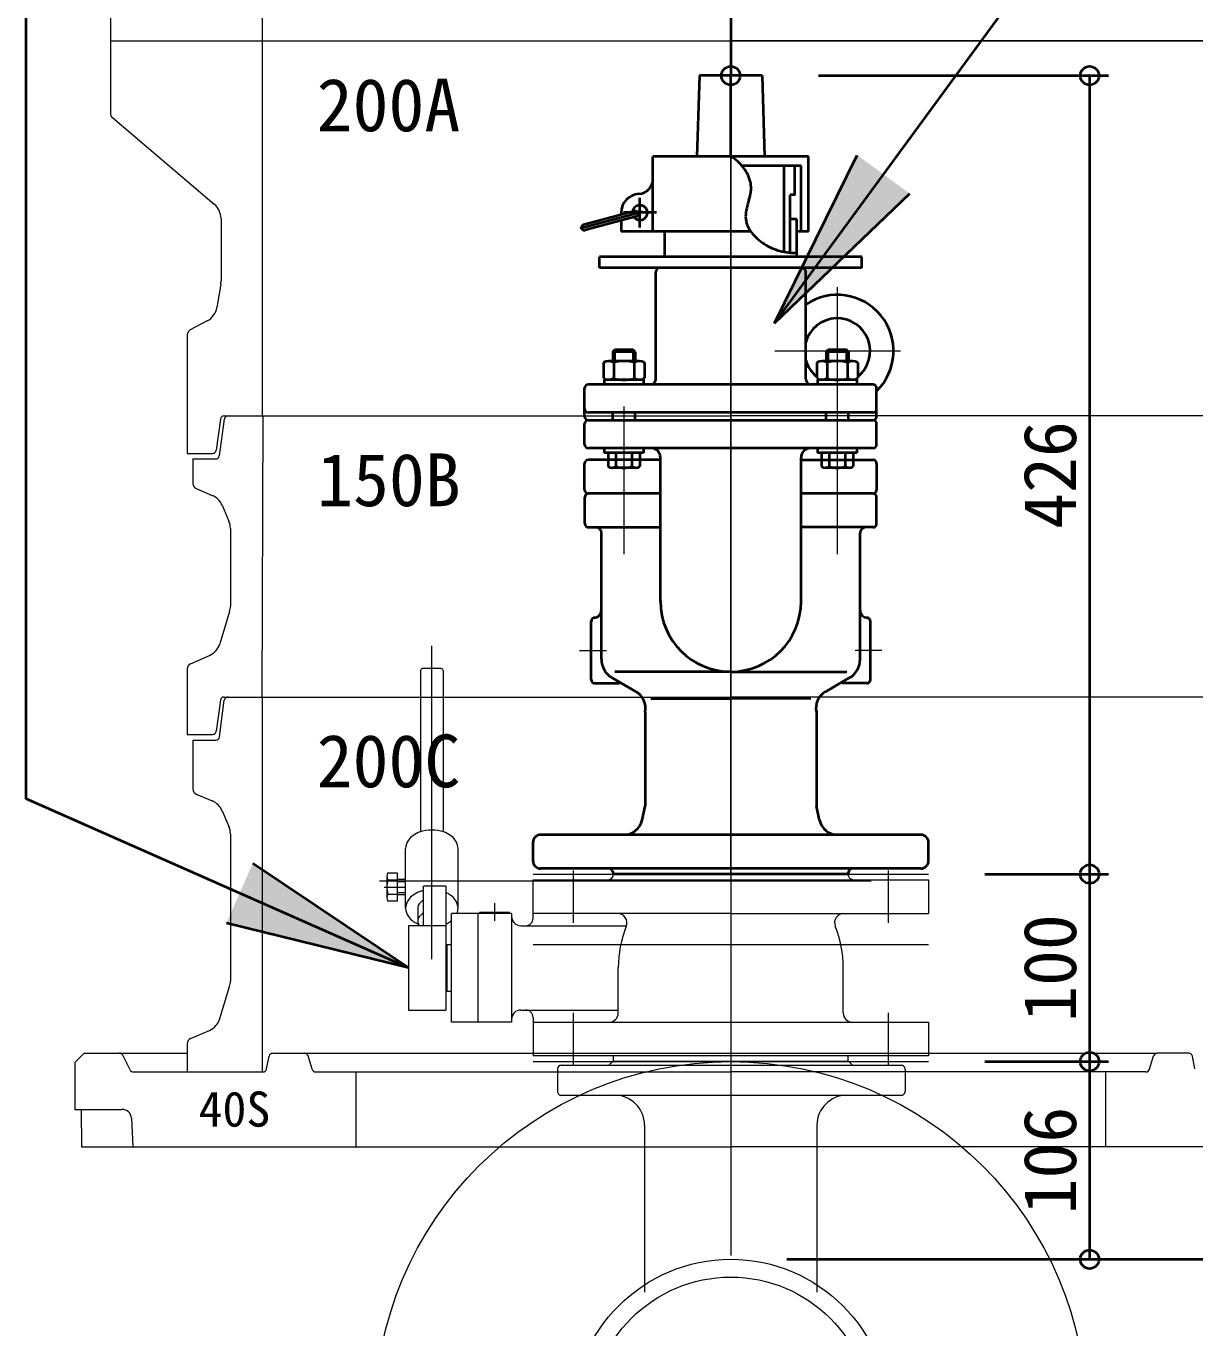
# Model space of a CAD drawing. Units: millimetres at full size, sheet at 1:20. Extents: x -5778 to 5792, y -3160 to 3160.
# Drawn here: x 29 to 653, y 83 to 777 of the extents above; entities that cross this region are included whole.
import ezdxf
from ezdxf.enums import TextEntityAlignment as Align

# ---------------------------------------------------------------- set-up
doc = ezdxf.new("R2010")
doc.units = ezdxf.units.MM
doc.header["$LTSCALE"] = 20
doc.header["$PDMODE"] = 32
doc.header["$PDSIZE"] = 10
for name, color, linetype, lineweight in [('0-7_TEMP01', 3, 'Continuous', 18), ('0-9_躯体', 7, 'Continuous', 9), ('0-A_細線', 7, 'Continuous', 9), ('0-B_消火栓', 2, 'Continuous', 40), ('0-E_寸法', 1, 'Continuous', 40), ('1-3_補修弁', 7, 'Continuous', 9)]:
    doc.layers.add(name, color=color, linetype=linetype, lineweight=lineweight)
doc.layers.add('0-F_注釈', color=1, linetype='Continuous')
doc.styles.add('ＭＳ ゴシック', font='')
doc.styles.get('ＭＳ ゴシック').set_extended_font_data('MS Gothic')

msp = doc.modelspace()

# ---------------------------------------------------------------- linework, layer by layer
at = {"layer": '0-7_TEMP01'}
for p, q in [((405.18, 925.53), (405.18, 769.16)), ((74.18, 769.16), (736.18, 769.16)), ((405.18, 324.66), (405.18, 750.66)), ((405.18, 749.66), (405.18, 479.65)), ((462.02, 637.84), (462.02, 495.33)), ((495.75, 603.71), (428.61, 603.71)), ((405.18, 596.15), (405.18, 376.16)), ((348.18, 574.16), (348.18, 495.33)), ((405.18, 549.65), (405.18, 199.65)), ((245.67, 279.21), (245.67, 446.4)), ((405.18, 446.15), (405.18, 196.15)), ((324.49, 443.97), (338.86, 443.97)), ((485.87, 443.97), (471.5, 443.97)), ((321.18, 298.66), (321.18, 326.66)), ((489.18, 326.66), (489.18, 298.66)), ((217.68, 321.16), (480.17, 321.16)), ((299.68, 324.66), (510.67, 324.66)), ((220.31, 317.79), (231.67, 317.79)), ((299.68, 287.09), (510.67, 287.09)), ((405.17, 271.16), (405.17, 121.16)), ((405.17, 259.66), (405.17, 159.65)), ((321.18, 222.66), (321.18, 250.66)), ((405.18, 256.16), (405.18, 156.16)), ((489.18, 250.66), (489.18, 222.66)), ((299.68, 224.66), (510.67, 224.66))]:
    msp.add_line(p, q, dxfattribs=at)
msp.add_circle((405.18, 34.66), 190, dxfattribs=at)
at = {"layer": '0-9_躯体'}
for p, q in [((74.18, 819.15), (74.18, 769.16)), ((155.18, 819.15), (155.18, 769.16)), ((74.19, 769.16), (74.19, 730.57)), ((74.19, 769.16), (405.19, 769.16)), ((155.19, 769.16), (155.19, 569.15)), ((696.18, 769.16), (405.19, 769.16)), ((75.26, 728.26), (129.58, 682.16)), ((133.19, 674.47), (133.19, 640.99)), ((133.04, 639.34), (131, 627.02)), ((125.84, 619.84), (116.77, 615)), ((115.19, 612.36), (115.19, 569.15)), ((115.19, 569.15), (115.19, 549.15)), ((132.94, 567.43), (130.61, 550.88)), ((134.94, 567.43), (132.19, 547.88)), ((134.92, 569.15), (405.19, 569.15)), ((136.92, 569.15), (405.19, 569.15)), ((155.43, 569.15), (154.94, 419.16)), ((675.44, 569.15), (405.19, 569.15)), ((673.44, 569.15), (405.19, 569.15)), ((115.19, 549.15), (128.64, 549.15)), ((118.19, 546.15), (130.21, 546.15)), ((118.19, 546.15), (118.19, 533.13)), ((120, 530.38), (128.5, 526.74)), ((133.76, 521.48), (137.38, 513.04)), ((138.19, 509.11), (138.19, 467.64)), ((137.75, 464.74), (132.53, 447.56)), ((116.98, 436.94), (126.97, 441.31)), ((115.19, 434.19), (115.19, 399.16)), ((132.94, 417.43), (130.61, 400.88)), ((132.41, 397.9), (134.95, 417.42)), ((134.92, 419.16), (405.19, 419.16)), ((155.19, 419.16), (155.19, 219.15)), ((675.44, 419.16), (405.19, 419.16)), ((115.19, 399.16), (128.64, 399.16)), ((118.19, 396.15), (118.19, 370.13)), ((118.19, 396.15), (130.42, 396.15)), ((120, 367.38), (128.5, 363.74)), ((133.76, 358.48), (137.38, 350.05)), ((138.19, 346.11), (138.19, 267.64)), ((132.53, 247.56), (137.75, 264.73)), ((116.98, 236.95), (126.97, 241.31)), ((115.19, 234.2), (115.19, 219.15)), ((55.18, 224.16), (60.18, 229.16)), ((55.18, 224.16), (55.18, 199.15)), ((60.18, 229.16), (80.19, 229.16)), ((80.19, 229.16), (115.19, 229.16)), ((84.63, 220.27), (80.73, 228.05)), ((157.5, 220.77), (158.86, 227.55)), ((160.82, 229.16), (177.69, 229.16)), ((177.69, 229.16), (632.67, 229.16)), ((181.75, 220.58), (179.61, 227.73)), ((628.61, 220.58), (630.75, 227.73)), ((649.54, 229.16), (632.67, 229.16)), ((652.86, 220.77), (651.5, 227.55)), ((86.42, 219.15), (155.55, 219.15)), ((115.19, 219.15), (155.55, 219.15)), ((183.67, 219.15), (405.19, 219.15)), ((183.67, 219.15), (405.19, 219.15)), ((205.19, 219.15), (205.19, 179.16)), ((626.69, 219.15), (405.19, 219.15)), ((626.69, 219.15), (405.19, 219.15)), ((605.19, 219.15), (605.19, 179.16)), ((55.18, 199.15), (80.43, 199.15)), ((58.63, 199.15), (58.77, 179.16)), ((85.42, 194.41), (86.19, 179.16)), ((58.77, 179.16), (405.19, 179.16)), ((751.6, 179.16), (405.19, 179.16))]:
    msp.add_line(p, q, dxfattribs=at)
for centre, radius, start, end in [((77.19, 730.57), 3, 180, 230.195), ((123.18, 674.47), 10, 0, 50.194), ((123.18, 640.99), 10, 350.538, 0), ((121.13, 628.66), 10, 298.072, 350.538), ((118.19, 612.36), 3, 118.073, 180), ((134.92, 567.15), 2, 90, 172.001), ((136.92, 567.15), 2, 90, 172.001), ((128.64, 551.15), 2, 270, 352.001), ((130.21, 548.15), 2, 270, 352.001), ((121.19, 533.13), 3, 180, 246.801), ((124.56, 517.54), 10, 23.199, 66.801), ((128.19, 509.11), 10, 0, 23.199), ((128.19, 467.64), 10, 343.072, 0), ((122.95, 450.48), 10, 293.629, 343.072), ((118.19, 434.19), 3, 113.629, 180), ((134.92, 417.15), 2, 90, 172.001), ((136.94, 417.15), 2, 90, 172.569), ((128.64, 401.15), 2, 270, 352.001), ((130.42, 398.15), 2, 270, 352.569), ((121.19, 370.13), 3, 180, 246.801), ((124.56, 354.54), 10, 23.199, 66.801), ((128.19, 346.11), 10, 0, 23.199), ((128.19, 267.64), 10, 343.072, 0), ((122.95, 250.47), 10, 293.629, 343.072), ((118.19, 234.2), 3, 113.629, 180), ((78.94, 227.15), 2, 26.565, 90), ((160.82, 227.15), 2, 90, 168.691), ((177.69, 227.15), 2, 16.7, 90), ((632.67, 227.15), 2, 90, 163.3), ((649.54, 227.15), 2, 11.309, 90), ((86.42, 221.15), 2, 206.565, 270), ((155.55, 221.15), 2, 270, 348.691), ((183.67, 221.15), 2, 196.7, 270), ((626.69, 221.15), 2, 270, 343.3), ((80.43, 194.16), 5, 2.862, 90)]:
    msp.add_arc(centre, radius, start, end, dxfattribs=at)
at = {"layer": '0-A_細線'}
for p, q in [((314.68, 222.66), (496.18, 222.66)), ((342.18, 224.66), (340.17, 222.66)), ((342.18, 224.66), (468.18, 224.66)), ((468.18, 224.66), (470.17, 222.66)), ((312.67, 220.66), (312.67, 208.66)), ((498.17, 220.66), (498.17, 208.66)), ((314.68, 206.66), (496.18, 206.66)), ((359.18, 190.73), (359.18, 101.6)), ((451.18, 190.88), (451.18, 101.61))]:
    msp.add_line(p, q, dxfattribs=at)
for radius in [84.5, 75]:
    msp.add_circle((405.18, 34.66), radius, dxfattribs=at)
for centre, radius, start, end in [((314.68, 220.66), 2, 90, 179.998), ((496.18, 220.66), 2, 359.998, 90), ((314.68, 208.66), 2, 179.998, 270), ((496.18, 208.66), 2, 270, 0), ((343.25, 190.73), 15.93, 0, 90), ((467.1, 190.73), 15.93, 90, 180)]:
    msp.add_arc(centre, radius, start, end, dxfattribs=at)
at = {"layer": '0-B_消火栓'}
for p, q in [((388.43, 750.66), (387.1, 707.57)), ((421.93, 750.66), (388.43, 750.66)), ((405.18, 707.65), (405.18, 750.66)), ((421.93, 750.66), (423.25, 707.57)), ((421.93, 750.66), (423.25, 707.57)), ((446.68, 707.57), (363.68, 707.57)), ((363.68, 667.57), (363.68, 707.57)), ((387.1, 707.65), (423.25, 707.65)), ((442.68, 702.57), (411.13, 702.57)), ((433.68, 656.6), (433.68, 702.57)), ((439.23, 702.57), (439.43, 702.37)), ((439.43, 687.27), (439.43, 702.37)), ((442.68, 667.57), (442.68, 702.57)), ((446.68, 667.57), (446.68, 707.57)), ((356.68, 669.71), (356.68, 685.43)), ((436.93, 656.18), (436.93, 687.07)), ((358.3, 678), (324.8, 669.03)), ((353.87, 678.37), (326.6, 671.06)), ((354.65, 675.48), (327.38, 668.17)), ((346.68, 677.57), (346.68, 676.44)), ((365.51, 677.57), (347.9, 677.57)), ((440.43, 674.07), (436.93, 674.07)), ((440.43, 654.07), (440.43, 674.07)), ((346.68, 673.34), (346.68, 667.57)), ((415.82, 667.57), (346.68, 667.57)), ((369.93, 654.07), (369.93, 667.57)), ((446.68, 667.57), (440.43, 667.57)), ((440.43, 654.07), (440.43, 667.57)), ((475.18, 654.07), (335.18, 654.07)), ((335.18, 648.07), (335.18, 654.07)), ((475.18, 648.07), (475.18, 654.07)), ((475.18, 648.07), (335.18, 648.07)), ((365.18, 588.88), (365.18, 646.07)), ((445.18, 588.88), (445.18, 646.08)), ((343.18, 604.38), (343.18, 598.38)), ((353.18, 604.38), (343.18, 604.38)), ((353.18, 604.38), (353.18, 598.38)), ((354.18, 603.38), (353.18, 604.38)), ((457.02, 604.38), (457.02, 598.38)), ((467.02, 604.38), (457.02, 604.38)), ((467.02, 604.38), (467.02, 598.38)), ((468.02, 603.38), (467.02, 604.38)), ((337.23, 597.57), (337.23, 589.18)), ((356.39, 598.38), (339.96, 598.38)), ((342.18, 603.38), (342.18, 598.38)), ((342.7, 597.57), (342.7, 589.18)), ((353.65, 597.57), (353.65, 589.18)), ((354.18, 603.38), (354.18, 598.38)), ((359.13, 597.57), (359.13, 589.18)), ((451.07, 597.57), (451.07, 589.18)), ((470.23, 598.38), (453.8, 598.38)), ((456.02, 603.38), (456.02, 598.38)), ((456.54, 597.57), (456.54, 589.18)), ((467.5, 597.57), (467.5, 589.18)), ((468.02, 603.38), (468.02, 598.38)), ((472.97, 597.57), (472.97, 589.18)), ((327.18, 568.88), (327.18, 583.88)), ((481.02, 585.88), (329.17, 585.88)), ((358.68, 588.38), (337.68, 588.38)), ((337.68, 588.38), (337.68, 585.88)), ((358.68, 588.38), (358.68, 585.88)), ((472.52, 588.38), (451.52, 588.38)), ((451.52, 588.38), (451.52, 585.88)), ((472.52, 588.38), (472.52, 585.88)), ((483.02, 568.88), (483.02, 583.88)), ((481.02, 570.88), (329.18, 570.88)), ((342.18, 566.88), (342.18, 570.88)), ((354.18, 566.88), (354.18, 570.88)), ((456.02, 566.88), (456.02, 570.88)), ((468.02, 566.88), (468.02, 570.88)), ((327.18, 553.88), (327.18, 564.88)), ((329.17, 566.88), (481.02, 566.88)), ((483.02, 553.88), (483.02, 564.88)), ((481.02, 551.88), (329.18, 551.88)), ((337.68, 551.88), (337.68, 549.38)), ((358.68, 549.38), (337.68, 549.38)), ((339.68, 549.38), (339.68, 542.17)), ((343.93, 549.38), (343.93, 542.17)), ((352.43, 549.38), (352.43, 542.17)), ((356.68, 549.38), (356.68, 542.17)), ((358.68, 551.88), (358.68, 549.38)), ((451.52, 551.88), (451.52, 549.38)), ((472.52, 549.38), (451.52, 549.38)), ((453.52, 549.38), (453.52, 542.17)), ((457.77, 549.38), (457.77, 542.17)), ((466.27, 549.38), (466.27, 542.17)), ((470.52, 549.38), (470.52, 542.17)), ((472.52, 551.88), (472.52, 549.38)), ((327.18, 529.7), (327.18, 543.71)), ((367.68, 545.7), (329.18, 545.7)), ((367.68, 469.98), (367.68, 546.88)), ((442.68, 470.15), (442.68, 546.88)), ((442.68, 545.7), (481.02, 545.7)), ((483.02, 543.71), (483.02, 529.7)), ((354.56, 541.38), (341.81, 541.38)), ((468.39, 541.38), (455.64, 541.38)), ((327.33, 511.7), (327.33, 525.7)), ((367.68, 527.7), (329.17, 527.7)), ((481.02, 527.7), (442.68, 527.7)), ((483.02, 511.7), (483.02, 525.7)), ((329.34, 509.71), (367.68, 509.71)), ((481.02, 509.71), (442.68, 509.71)), ((336.18, 439.28), (336.18, 506.71)), ((474.18, 439.28), (474.18, 506.71)), ((330.68, 428.46), (330.68, 459.47)), ((478.18, 461.47), (477.68, 461.47)), ((479.68, 428.46), (479.68, 459.47)), ((405.18, 432.65), (343.24, 432.65)), ((405.18, 432.65), (467.12, 432.65)), ((332.68, 426.46), (345.81, 426.46)), ((344.11, 428.06), (341.91, 429.34)), ((354.72, 421.94), (344.11, 428.06)), ((455.64, 421.94), (466.24, 428.06)), ((477.68, 426.46), (464.55, 426.46)), ((466.24, 428.06), (468.44, 429.34)), ((362.47, 418.29), (405.18, 418.29)), ((447.89, 418.29), (405.18, 418.29)), ((359.49, 411.15), (359.49, 360.84)), ((450.87, 411.15), (450.87, 360.84)), ((357.89, 353.52), (359.49, 360.84)), ((452.46, 353.52), (450.87, 360.84)), ((299.68, 331.66), (299.68, 341.87)), ((506.68, 345.66), (303.66, 345.66)), ((510.68, 331.66), (510.68, 341.66)), ((506.68, 327.66), (303.68, 327.66)), ((467.68, 324.66), (342.68, 324.66))]:
    msp.add_line(p, q, dxfattribs=at)
for points in [[(439.43, 687.27), (439.23, 687.07), (436.93, 687.07)], [(354.18, 603.38), (342.18, 603.38), (343.18, 604.38)], [(468.02, 603.38), (456.02, 603.38), (457.02, 604.38)]]:
    msp.add_lwpolyline(points, dxfattribs=at)
for centre, radius, start, end in [((392.97, 686.97), 23.95, 37.40601, 59.32743), ((355.68, 695.55), 8, 273.185, 0), ((396.42, 689.24), 19.82, 11.82989, 38.28191), ((396.84, 690.68), 19.16, 340.48938, 7.85099), ((356.68, 677.57), 10, 93.185, 180), ((356.68, 677.57), 4, 217.024, 172.976), ((446.7, 673.02), 33.73, 160.48927, 176.02855), ((354.27, 676.93), 1.5, 285, 105), ((427.11, 675.94), 14.07, 182.40835, 219.6681), ((326.99, 669.62), 1.5, 105, 285), ((437.53, 683.8), 27.11, 218.39583, 237.7464), ((439.33, 685.94), 29.89, 237.00635, 254.54624), ((439.43, 687.21), 31.14, 254.99564, 271.83385), ((367.18, 646.07), 2, 90, 180), ((443.18, 646.07), 2, 0, 90), ((462.02, 603.71), 30, 314.427, 124.152), ((462.02, 603.71), 17.5, 308.734, 164.233), ((339.96, 593.29), 5.08, 57.419, 122.581), ((348.18, 579.24), 19.14, 73.374, 106.626), ((356.39, 593.29), 5.08, 57.419, 122.581), ((462.02, 603.71), 17.5, 195.767, 231.265), ((453.8, 593.29), 5.08, 57.419, 122.581), ((462.02, 579.24), 19.14, 73.374, 106.626), ((470.23, 593.29), 5.08, 57.419, 122.581), ((329.18, 583.88), 2, 90, 180), ((339.96, 593.46), 5.08, 237.419, 302.581), ((348.18, 607.51), 19.14, 253.374, 286.626), ((356.39, 593.46), 5.08, 237.419, 302.581), ((362.18, 588.88), 3, 270, 0), ((448.18, 588.88), 3, 180, 270), ((453.8, 593.46), 5.08, 237.419, 302.581), ((462.02, 607.51), 19.14, 253.374, 286.626), ((470.23, 593.46), 5.08, 237.419, 302.581), ((481.02, 583.88), 2, 0, 90), ((329.18, 572.88), 2, 180, 270), ((481.02, 572.88), 2, 270, 0), ((329.18, 568.88), 2, 180, 270), ((329.18, 564.88), 2, 90, 180), ((481.02, 568.88), 2, 270, 0), ((481.02, 564.88), 2, 0, 90), ((329.18, 553.88), 2, 180, 270), ((362.68, 546.88), 5, 0, 90), ((447.68, 546.88), 5, 90, 180), ((481.02, 553.88), 2, 270, 0), ((329.18, 543.71), 2, 90, 180), ((341.81, 544.6), 3.22, 228.74, 311.26), ((348.18, 553.07), 11.69, 248.679, 291.321), ((354.56, 544.6), 3.22, 228.74, 311.26), ((455.64, 544.6), 3.22, 228.74, 311.26), ((462.02, 553.07), 11.69, 248.679, 291.321), ((468.39, 544.6), 3.22, 228.74, 311.26), ((481.02, 543.71), 2, 0, 90), ((329.18, 529.7), 2, 180, 270), ((481.02, 529.7), 2, 270, 0), ((329.34, 525.7), 2, 90, 180), ((481.02, 525.7), 2, 0, 90), ((329.34, 511.7), 2, 180, 270), ((333.18, 506.71), 3, 0, 90), ((477.18, 506.71), 3, 90, 180), ((481.02, 511.7), 2, 270, 0), ((332.18, 465.47), 4, 270, 0), ((405.18, 470.15), 37.5, 180, 0), ((478.18, 465.47), 4, 180, 270), ((332.68, 459.47), 2, 90, 180), ((477.68, 459.47), 2, 0, 90), ((347.68, 439.28), 11.5, 180, 240), ((462.68, 439.28), 11.5, 300, 0), ((332.68, 428.46), 2, 180, 270), ((477.68, 428.46), 2, 270, 0), ((349.72, 413.28), 10, 347.697, 60), ((460.63, 413.28), 10, 120, 192.303), ((348.12, 355.66), 10, 270, 347.697), ((462.24, 355.66), 10, 192.303, 270), ((303.68, 341.66), 4, 90, 180), ((506.68, 341.66), 4, 0, 90), ((303.68, 331.66), 4, 180, 270), ((339.68, 324.66), 3, 0, 90), ((470.68, 324.66), 3, 90, 180), ((506.68, 331.66), 4, 270, 0)]:
    msp.add_arc(centre, radius, start, end, dxfattribs=at)
at = {"layer": '0-E_寸法'}
for p, q in [((428.46, 618.56), (725.18, 1023.58)), ((405.18, 862.16), (405.18, 750.66)), ((29.15, 364.77), (29.15, 844.72)), ((451.93, 750.66), (606.66, 750.66)), ((596.66, 750.66), (596.66, 324.66)), ((428.46, 618.56), (472.65, 708.26)), ((428.46, 618.56), (500.66, 687.74)), ((233.17, 274.66), (29.15, 364.77)), ((233.17, 274.66), (150.11, 330.33)), ((540.67, 324.66), (606.66, 324.66)), ((540.67, 324.66), (606.66, 324.66)), ((596.66, 324.66), (596.66, 224.66)), ((233.17, 274.66), (136.07, 298.56)), ((540.67, 224.66), (606.66, 224.66)), ((540.67, 224.66), (606.66, 224.66)), ((596.66, 224.66), (596.66, 119.16)), ((435.17, 119.16), (606.66, 119.16)), ((435.18, 119.16), (1135.68, 119.16))]:
    msp.add_line(p, q, dxfattribs=at)
for p in [(405.18, 750.66), (596.66, 750.66), (596.66, 324.66), (596.66, 224.66), (596.66, 119.16)]:
    msp.add_point(p, dxfattribs=at)
for points in [[(472.65, 708.26), (500.66, 687.74), (428.46, 618.56)], [(136.07, 298.56), (150.11, 330.33), (233.17, 274.66)]]:
    msp.add_solid(points, dxfattribs=at)
at = {"layer": '1-3_補修弁'}
for p, q in [((239.68, 433.32), (239.68, 347.24)), ((250.67, 434.32), (240.68, 434.32)), ((251.68, 433.32), (251.68, 347.24)), ((231.67, 306.48), (231.67, 338.3)), ((259.68, 306.48), (259.68, 338.3)), ((221.68, 323.41), (221.68, 312.17)), ((222.25, 321.54), (227.18, 321.54)), ((222.27, 325.29), (227.18, 325.29)), ((227.18, 325.29), (227.18, 310.29)), ((231.67, 321.79), (227.18, 321.79)), ((227.18, 320.79), (231.67, 320.79)), ((299.68, 321.66), (510.67, 321.66)), ((299.68, 301.16), (299.68, 321.66)), ((342.67, 324.66), (467.67, 324.66)), ((510.67, 321.66), (510.67, 303.66)), ((222.25, 314.04), (227.18, 314.04)), ((227.18, 314.79), (231.67, 314.79)), ((227.18, 313.79), (231.67, 313.79)), ((241.18, 297.16), (241.18, 318.32)), ((253.18, 318.32), (241.18, 318.32)), ((253.18, 318.32), (253.18, 252.16)), ((227.18, 310.29), (222.27, 310.29)), ((238.17, 306.48), (238.17, 299.56)), ((279.18, 309.16), (279.18, 299.66)), ((288.18, 303.66), (256.18, 303.66)), ((256.18, 274.66), (256.18, 303.66)), ((270.18, 303.66), (270.18, 245.66)), ((271.18, 304.16), (271.18, 303.66)), ((287.18, 304.16), (271.18, 304.16)), ((287.18, 303.66), (287.18, 304.16)), ((288.18, 303.66), (288.18, 274.66)), ((405.17, 303.66), (299.68, 303.66)), ((405.17, 303.66), (510.67, 303.66)), ((253.18, 297.16), (233.17, 297.16)), ((233.17, 297.16), (233.17, 252.16)), ((293.18, 297.16), (349.54, 297.16)), ((253.18, 286.66), (253.68, 287.16)), ((253.68, 287.16), (253.68, 262.16)), ((253.68, 287.16), (256.18, 287.16)), ((256.18, 245.66), (256.18, 274.66)), ((288.18, 274.66), (288.18, 245.66)), ((345.17, 250.66), (345.17, 274.66)), ((465.17, 250.66), (465.17, 274.66)), ((253.68, 262.16), (253.18, 262.66)), ((253.68, 262.16), (256.18, 262.16)), ((233.17, 252.16), (253.18, 252.16)), ((293.18, 252.16), (345.17, 252.16)), ((288.18, 245.66), (256.18, 245.66)), ((299.68, 248.16), (299.68, 227.66)), ((299.68, 245.66), (510.67, 245.66)), ((510.67, 245.66), (510.67, 227.66)), ((510.67, 227.66), (299.68, 227.66)), ((342.67, 224.66), (342.67, 227.66)), ((467.67, 224.66), (342.67, 224.66)), ((467.67, 227.66), (467.67, 224.66))]:
    msp.add_line(p, q, dxfattribs=at)
for centre, radius, start, end in [((240.68, 433.32), 1, 90, 180), ((250.67, 433.32), 1, 0, 90), ((245.62, 329.29), 18.91, 89.81124, 109.14224), ((245.74, 329.29), 18.91, 70.85776, 90.18876), ((239.32, 338.21), 7.64, 143.77014, 179.30664), ((241.98, 336.34), 10.9, 124.748, 144.15636), ((244.31, 333.05), 14.93, 109.14369, 124.86798), ((247.04, 333.05), 14.93, 55.13203, 70.85632), ((249.37, 336.34), 10.9, 35.84362, 55.25199), ((252.03, 338.21), 7.64, 0.69337, 36.22988), ((224.96, 323.41), 3.29, 144.992, 214.565), ((234.09, 317.79), 12.42, 162.412, 197.588), ((339.68, 324.66), 3, 270, 0), ((470.68, 324.66), 3, 180, 270), ((224.96, 312.17), 3.29, 145.435, 215.008), ((241.98, 304.52), 10.9, 124.748, 144.15636), ((244.31, 301.23), 14.93, 109.14369, 124.86798), ((243.09, 306.1), 9.94, 101.14176, 111.74811), ((249.45, 305.47), 10.08, 52.60968, 68.33397), ((249.37, 304.52), 10.9, 35.84362, 55.25199), ((239.32, 306.38), 7.64, 143.77014, 179.30664), ((239.32, 306.57), 7.64, 180.69336, 216.22986), ((242.27, 306.43), 4.09, 143.77013, 179.30664), ((243.7, 305.43), 5.84, 124.74801, 144.15638), ((243.61, 305.85), 5.45, 116.55794, 126.4811), ((252.03, 306.38), 7.64, 0.69337, 36.22988), ((252.42, 306.5), 7.25, 336.93242, 359.82312), ((241.98, 308.43), 10.9, 215.84364, 235.252), ((242.61, 308.65), 11.45, 233.33205, 249.05633), ((242.27, 299.5), 4.09, 143.77013, 179.30664), ((242.27, 299.61), 4.09, 180.69335, 216.22986), ((243.7, 298.51), 5.84, 124.74801, 144.15638), ((243.61, 298.93), 5.45, 116.55794, 126.4811), ((247.37, 311.17), 14.29, 293.98821, 305.06814), ((254.56, 301.46), 2.23, 297.27062, 316.67898), ((293.18, 302.16), 5, 180, 270), ((295.68, 301.16), 4, 270, 0), ((344.77, 298.66), 5, 338.332, 90), ((465.58, 298.66), 5, 90, 201.668), ((239.06, 297.22), 0.095, 205.7506, 225.15897), ((405.17, 274.66), 60, 158.332, 180), ((405.17, 274.66), 60, 0, 21.668), ((293.18, 247.16), 5, 90, 180), ((295.68, 248.16), 4, 0, 90), ((340.17, 250.66), 5, 270, 0), ((470.17, 250.66), 5, 180, 270)]:
    msp.add_arc(centre, radius, start, end, dxfattribs=at)

# ---------------------------------------------------------------- texts
at = {"layer": '0-E_寸法', "style": 'ＭＳ ゴシック'}
for s, p in [('426', (597.88, 508.86)), ('100', (597.88, 245.86)), ('106', (597.88, 143.11))]:
    msp.add_text(s, height=28.15, rotation=90, dxfattribs=at).set_placement(p, align=Align.BOTTOM_LEFT)
at = {"layer": '0-F_注釈', "style": 'ＭＳ ゴシック'}
for s, height, p in [('200A', 28.15, (184.24, 712.53)), ('150B', 28.15, (184.49, 512.53)), ('200C', 28.15, (184.24, 362.53)), ('40S', 18.77, (121.2, 184.32))]:
    msp.add_text(s, height=height, dxfattribs=at).set_placement(p, align=Align.BOTTOM_LEFT)

doc.saveas('drawing.dxf')
